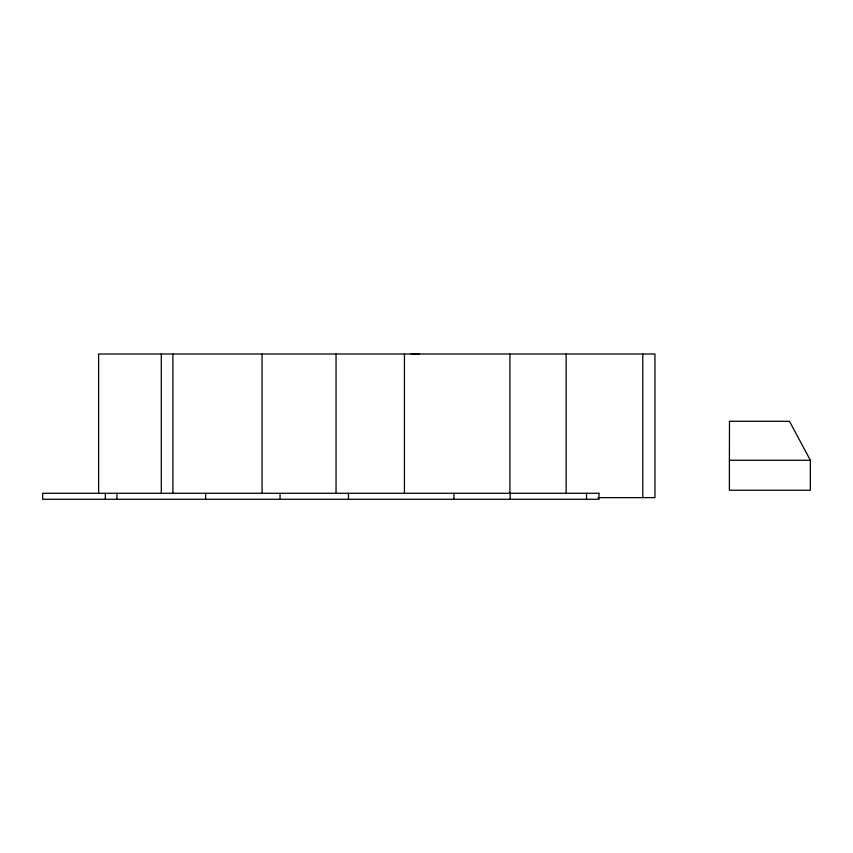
<?xml version="1.0" encoding="UTF-8"?>
<svg xmlns="http://www.w3.org/2000/svg" width="853" height="853" viewBox="0 0 853 853"><rect width="100%" height="100%" fill="white"/><g stroke="black" fill="none" stroke-linecap="round" stroke-linejoin="round"><path stroke-width="1.28" d="M729.39 460.257L729.496 421.275L789.473 421.275L810.35 460.257L810.35 490.24L729.39 490.24L729.39 460.257L810.35 460.257M411.114 353.718L419.601 353.718M598.006 497.64L654.955 497.64L654.955 354.006L98.628 354.006L98.628 493.652M642.778 354.006L642.778 497.64M586.523 493.29L586.523 499.282M566.147 354.006L566.147 493.652M510.169 493.29L510.169 499.282M509.902 354.006L509.902 493.652M453.924 493.29L453.924 499.282M404.439 354.006L404.439 493.652M348.461 493.29L348.461 499.282M336.039 354.006L336.039 493.652M280.061 493.29L280.061 499.282M262.063 354.006L262.063 493.652M205.648 493.29L205.648 499.282M172.914 354.006L172.914 493.652M161.302 354.006L161.302 493.652M116.925 493.29L116.925 499.282M105.324 493.29L105.324 499.282M598.966 493.29L42.65 493.29L42.65 499.282L598.966 499.282L598.966 493.29"/></g></svg>
